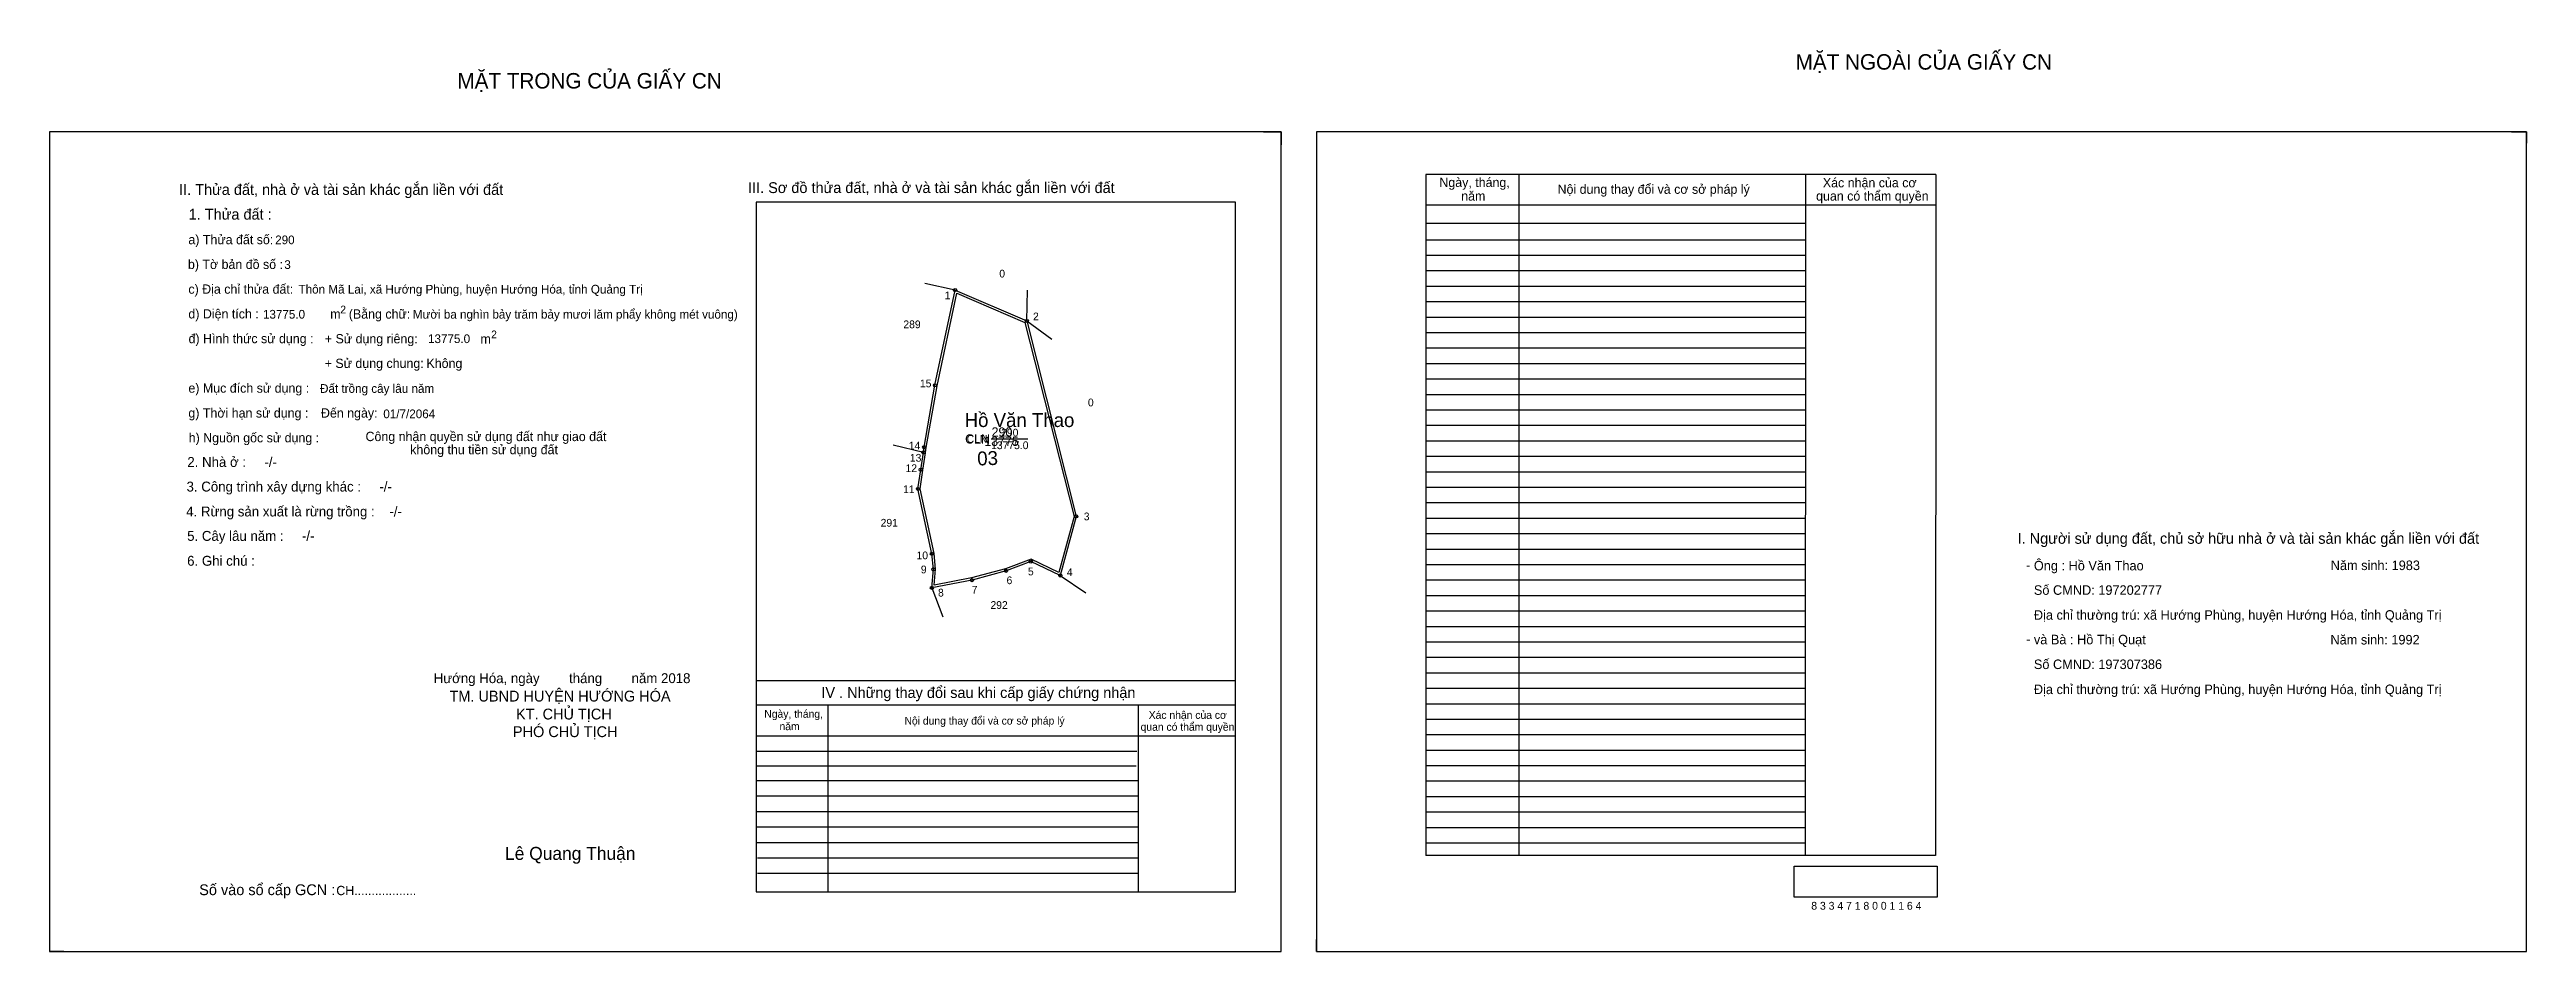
# Model space of a CAD drawing. Extents: x 531334 to 534845, y 1846956 to 1847604.
# Drawn here: x 533244 to 534845, y 1847021 to 1847604 of the extents above.
import ezdxf

# ---------------------------------------------------------------- set-up
doc = ezdxf.new("R2010")
doc.units = 0
for name, color, linetype in [('Default', 7, 'Continuous'), ('Level 10', 7, 'Continuous'), ('Level 11', 7, 'Continuous'), ('Level 13', 7, 'Continuous'), ('Level 2', 7, 'Continuous'), ('Level 27', 7, 'Continuous'), ('Level 3', 7, 'Continuous'), ('Level 36', 7, 'Continuous'), ('Level 4', 7, 'Continuous'), ('Level 5', 7, 'Continuous'), ('Level 55', 7, 'Continuous'), ('Level 6', 7, 'Continuous'), ('Level 7', 7, 'Continuous'), ('Level 8', 7, 'Continuous'), ('Level 9', 7, 'Continuous')]:
    doc.layers.add(name, color=color, linetype=linetype)

msp = doc.modelspace()

# ---------------------------------------------------------------- linework, layer by layer
at = {"layer": 'Level 10'}
for p, q in [((534028.4, 1847550.9), (534039.8, 1847550.9)), ((534039.8, 1847550.9), (534039.8, 1847542.5)), ((534835.2, 1847550.9), (534844.8, 1847550.9)), ((534844.8, 1847550.9), (534844.8, 1847543.5)), ((533243.6, 1847028.7), (533243.6, 1847020.9)), ((533252.8, 1847020.9), (533243.6, 1847020.9)), ((534062.6, 1847020.9), (534062.6, 1847028.7)), ((534062.6, 1847020.9), (534069.6, 1847020.9))]:
    msp.add_line(p, q, dxfattribs=at)
for points in [[(533243.6, 1847020.9), (534039.8, 1847020.9), (534039.8, 1847550.9), (533243.6, 1847550.9)], [(534062.6, 1847020.9), (534844.8, 1847020.9), (534844.8, 1847550.9), (534062.6, 1847550.9)], [(533907.3, 1847302.2), (533897, 1847264), (533878, 1847273), (533862, 1847267), (533840, 1847261), (533814, 1847256), (533815, 1847268), (533814, 1847278), (533805, 1847320), (533806.8, 1847332.4), (533808.5, 1847343.6), (533809, 1847347), (533816, 1847387), (533829.1, 1847448.6), (533875.4, 1847428.6)], [(533905.9, 1847302.2), (533896.1, 1847266), (533878.1, 1847274.5), (533861.6, 1847268.3), (533839.7, 1847262.4), (533815.5, 1847257.7), (533816.4, 1847268), (533815.4, 1847278.2), (533806.4, 1847320), (533808.2, 1847332.2), (533809.9, 1847343.4), (533810.4, 1847346.8), (533817.4, 1847386.7), (533830.1, 1847446.6), (533874.2, 1847427.6)]]:
    msp.add_lwpolyline(points, close=True, dxfattribs=at)
at = {"layer": 'Level 11'}
for centre in [(533829.1, 1847448.6), (533875.4, 1847428.6), (533816, 1847387), (533808.5, 1847343.6), (533809, 1847347), (533805, 1847320), (533806.8, 1847332.4), (533907.3, 1847302.2), (533907.3, 1847302.2), (533814, 1847278), (533878, 1847273), (533814, 1847256), (533815, 1847268), (533840, 1847261), (533862, 1847267), (533897, 1847264)]:
    msp.add_circle(centre, 1, dxfattribs=at)
at = {"layer": 'Level 13'}
msp.add_line((533853.1, 1847352.3), (533865.8, 1847352.3), dxfattribs=at)
at = {"layer": 'Level 27'}
for p, q in [((533829.1, 1847448.6), (533809.5, 1847452.8)), ((533875.4, 1847428.6), (533875.8, 1847448.6)), ((533875.4, 1847428.6), (533891.5, 1847416.8)), ((533808.5, 1847343.6), (533789.1, 1847348.3)), ((533897, 1847264), (533913.6, 1847252.8)), ((533814, 1847256), (533821.2, 1847237.3))]:
    msp.add_line(p, q, dxfattribs=at)
at = {"layer": 'Level 6'}
msp.add_lwpolyline([(534371.5, 1847076), (534463.9, 1847076), (534463.9, 1847056.1), (534371.5, 1847056.1)], close=True, dxfattribs=at)
at = {"layer": 'Level 7'}
for p, q in [((534378.6, 1847480.9), (534133.4, 1847480.9)), ((534378.6, 1847470.9), (534133.4, 1847470.9)), ((534378.6, 1847460.9), (534133.4, 1847460.9)), ((534378.6, 1847450.9), (534133.4, 1847450.9)), ((534378.6, 1847440.9), (534133.4, 1847440.9)), ((534378.6, 1847430.9), (534133.4, 1847430.9)), ((534378.6, 1847420.9), (534133.4, 1847420.9)), ((534378.6, 1847410.9), (534133.4, 1847410.9)), ((534378.6, 1847400.9), (534133.4, 1847400.9)), ((534378.6, 1847390.9), (534133.4, 1847390.9)), ((534378.6, 1847380.9), (534133.4, 1847380.9)), ((534378.6, 1847370.9), (534133.4, 1847370.9)), ((534378.6, 1847360.9), (534133.4, 1847360.9)), ((534378.6, 1847350.9), (534133.4, 1847350.9)), ((534378.6, 1847340.9), (534133.4, 1847340.9)), ((534378.6, 1847330.9), (534133.4, 1847330.9)), ((534378.6, 1847320.9), (534133.4, 1847320.9)), ((534378.6, 1847310.9), (534133.4, 1847310.9)), ((534378.6, 1847300.9), (534133.4, 1847300.9)), ((534378.6, 1847290.9), (534133.4, 1847290.9)), ((534378.6, 1847280.9), (534133.4, 1847280.9)), ((534378.6, 1847270.9), (534133.4, 1847270.9)), ((534378.6, 1847260.9), (534133.4, 1847260.9)), ((534378.6, 1847250.9), (534133.4, 1847250.9)), ((534378.6, 1847240.9), (534133.4, 1847240.9)), ((534378.6, 1847230.9), (534133.4, 1847230.9)), ((534378.6, 1847220.9), (534133.4, 1847220.9)), ((534378.6, 1847210.9), (534133.4, 1847210.9)), ((534378.6, 1847200.9), (534133.4, 1847200.9)), ((534378.6, 1847190.9), (534133.4, 1847190.9)), ((534378.6, 1847180.9), (534133.4, 1847180.9)), ((534378.6, 1847170.9), (534133.4, 1847170.9)), ((534378.6, 1847160.9), (534133.4, 1847160.9)), ((533946.6, 1847150.2), (533700.4, 1847150.2)), ((534378.6, 1847150.9), (534133.4, 1847150.9)), ((533946.1, 1847140.7), (533700.4, 1847140.7)), ((533947.4, 1847131.2), (533700.4, 1847131.2)), ((534378.6, 1847140.9), (534133.4, 1847140.9)), ((534378.6, 1847130.9), (534133.4, 1847130.9)), ((533947.4, 1847121.2), (533700.4, 1847121.2)), ((534378.6, 1847120.9), (534133.4, 1847120.9)), ((533947.4, 1847111.2), (533700.4, 1847111.2)), ((533947.4, 1847101.2), (533700.4, 1847101.2)), ((534378.6, 1847110.9), (534133.4, 1847110.9)), ((534378.6, 1847100.9), (534133.4, 1847100.9)), ((533947.4, 1847091.2), (533700.4, 1847091.2)), ((533947.4, 1847081.2), (533701.2, 1847081.2)), ((534378.6, 1847090.9), (534133.4, 1847090.9)), ((533947.4, 1847071.2), (533701.2, 1847071.2))]:
    msp.add_line(p, q, dxfattribs=at)
at = {"layer": 'Level 8'}
for p, q in [((534463, 1847523.4), (534133.4, 1847523.4)), ((534133.4, 1847523.4), (534133.4, 1847082.9)), ((534193.4, 1847523.4), (534193.4, 1847082.9)), ((534378.8, 1847523.2), (534378.6, 1847082.9)), ((534463, 1847523.4), (534462.8, 1847082.9)), ((534010.4, 1847505.5), (533700.4, 1847505.5)), ((533700.4, 1847505.5), (533700.4, 1847059.5)), ((534010.4, 1847059.5), (534010.4, 1847505.5)), ((534463, 1847503.4), (534133.4, 1847503.4)), ((534378.6, 1847491.6), (534133.4, 1847491.6)), ((534010.4, 1847195.9), (533700.4, 1847195.9)), ((534010.4, 1847180.2), (533700.4, 1847180.2)), ((533746.7, 1847180.2), (533746.7, 1847059.5)), ((533947.4, 1847180.2), (533947.4, 1847059.5)), ((534010.4, 1847160.2), (533700.4, 1847160.2)), ((534462.8, 1847082.9), (534133.4, 1847082.9)), ((533700.4, 1847059.5), (534010.4, 1847059.5))]:
    msp.add_line(p, q, dxfattribs=at)
at = {"layer": 'Level 9'}
msp.add_line((533852.3, 1847352.3), (533876.1, 1847352.3), dxfattribs=at)

# ---------------------------------------------------------------- texts
at = {"layer": 'Default'}
for s, p in [('e) Mục đích sử dụng :', (533333.4, 1847382.2)), ('g) Thời hạn sử dụng :', (533333.4, 1847366.1)), ('Đến ngày:', (533419.1, 1847366.1)), ('h) Nguồn gốc sử dụng :', (533333.6, 1847350.1)), ('Công nhận quyền sử dụng đất như giao đất', (533447.9, 1847350.9)), ('không thu tiền sử dụng đất', (533476.8, 1847342.4))]:
    msp.add_text(s, height=6, dxfattribs=at).set_placement(p)
at = {"layer": 'Level 13'}
for s, p in [('CLN', (533836.5, 1847349.8)), ('290', (533858.8, 1847353.9)), ('13775.0', (533852.3, 1847345.7))]:
    msp.add_text(s, height=5, dxfattribs=at).set_placement(p)
at = {"layer": 'Level 2'}
msp.add_text('Hồ Văn Thao', height=9, dxfattribs=at).set_placement((533835.2, 1847360))
at = {"layer": 'Level 3'}
msp.add_text('CLN', height=6, dxfattribs=at).set_placement((533835.5, 1847349.3))
at = {"layer": 'Level 36'}
for s, p in [('0', (533857.6, 1847456.7)), ('289', (533795.6, 1847423.9)), ('0', (533914.9, 1847373.4)), ('291', (533780.9, 1847295.6)), ('292', (533851.9, 1847242.4))]:
    msp.add_text(s, height=5, dxfattribs=at).set_placement(p)
at = {"layer": 'Level 4'}
msp.add_text('290', height=6, dxfattribs=at).set_placement((533852.6, 1847353.8))
at = {"layer": 'Level 5'}
msp.add_text('13775', height=6, dxfattribs=at).set_placement((533847.9, 1847347.8))
at = {"layer": 'Level 55'}
for s, height, p in [('289', 0.22, (533828.8, 1847448.3)), ('1', 0.8, (533828.8, 1847448.6)), ('0', 0.22, (533829, 1847448.3)), ('0', 0.22, (533829, 1847448.3)), ('2', 0.8, (533875.1, 1847428.6)), ('0', 0.22, (533875.3, 1847428.4)), ('0', 0.22, (533875.3, 1847428.4)), ('0', 0.22, (533875.3, 1847428.4)), ('0', 0.22, (533875.3, 1847428.4)), ('15', 0.8, (533815.4, 1847387)), ('289', 0.22, (533815.8, 1847386.8)), ('13', 0.8, (533808, 1847343.6)), ('291', 0.22, (533808.3, 1847343.4)), ('289', 0.22, (533808.3, 1847343.4)), ('14', 0.8, (533808.4, 1847347)), ('289', 0.22, (533808.8, 1847346.8)), ('11', 0.8, (533804.5, 1847320)), ('12', 0.8, (533806.3, 1847332.4)), ('291', 0.22, (533806.6, 1847332.2)), ('291', 0.22, (533804.8, 1847319.8)), ('3', 0.8, (533907.1, 1847302.2)), ('0', 0.22, (533907.3, 1847302)), ('0', 0.22, (533907.3, 1847302)), ('10', 0.8, (533813.4, 1847278)), ('291', 0.22, (533813.8, 1847277.8)), ('5', 0.8, (533877.7, 1847273)), ('292', 0.22, (533877.8, 1847272.8)), ('8', 0.8, (533813.7, 1847256)), ('9', 0.8, (533814.7, 1847268)), ('291', 0.22, (533814.8, 1847267.8)), ('7', 0.8, (533839.7, 1847261)), ('292', 0.22, (533839.8, 1847260.8)), ('6', 0.8, (533861.7, 1847267)), ('292', 0.22, (533861.8, 1847266.8)), ('4', 0.8, (533896.7, 1847264)), ('292', 0.22, (533896.8, 1847263.8)), ('0', 0.22, (533896.9, 1847263.8)), ('0', 0.22, (533896.9, 1847263.8)), ('292', 0.22, (533813.8, 1847255.8)), ('291', 0.22, (533813.8, 1847255.8))]:
    msp.add_text(s, height=height, dxfattribs=at).set_placement(p)
at = {"layer": 'Level 6'}
for s, height, p in [('290', 5.63, (533389.5, 1847478.2)), ('3', 5.63, (533395.4, 1847462.2)), ('Thôn Mã Lai, xã Hướng Phùng, huyện Hướng Hóa, tỉnh Quảng Trị', 5.64, (533404.6, 1847446.3)), ('13775.0', 5.63, (533381.6, 1847430.1)), ('Mười ba nghìn bảy trăm bảy mươi lăm phẩy không mét vuông)', 5.632, (533478.5, 1847430.1)), ('13775.0', 5.63, (533488.3, 1847414.3)), ('Đất trồng cây lâu năm', 5.64, (533418.5, 1847382.1)), ('01/7/2064', 5.64, (533459.4, 1847365.7)), ('Ông : Hồ Văn Thao', 6.16, (534526.4, 1847267.3)), ('Năm sinh: 1983', 6.16, (534718.3, 1847267.5)), ('Số CMND: 197202777', 6.16, (534526.4, 1847251.5)), ('Địa chỉ thường trú: xã Hướng Phùng, huyện Hướng Hóa, tỉnh Quảng Trị', 6.16, (534526.4, 1847235.4)), ('và Bà : Hồ Thị Quạt', 6.16, (534526.4, 1847219.5)), ('Năm sinh: 1992', 6.16, (534718.1, 1847219.4)), ('Số CMND: 197307386', 6.16, (534526.4, 1847203.5)), ('Địa chỉ thường trú: xã Hướng Phùng, huyện Hướng Hóa, tỉnh Quảng Trị', 6.16, (534526.4, 1847187.3)), ('8 3 3 4 7 1 8 0 0 1 1 6 4', 5.04, (534382.5, 1847047.9))]:
    msp.add_text(s, height=height, dxfattribs=at).set_placement(p)
at = {"layer": 'Level 7'}
for s, height, p in [('MẶT NGOÀI CỦA GIẤY CN', 10, (534372.4, 1847591.1)), ('MẶT TRONG CỦA GIẤY CN', 10, (533507.3, 1847578.9)), ('II. Thửa đất, nhà ở và tài sản khác gắn liền với đất', 7, (533327.4, 1847510.1)), ('III. Sơ đồ thửa đất, nhà ở và tài sản khác gắn liền với đất', 7, (533695.2, 1847511.3)), ('Ngày, tháng,', 6, (534142.1, 1847515.2)), ('năm', 6, (534156.2, 1847506.4)), ('Nội dung thay đổi và cơ sở pháp lý', 6, (534218.5, 1847510.8)), (' quan có thẩm quyền', 6, (534383.4, 1847506.4)), ('Xác nhận của cơ', 6, (534390, 1847515)), ('1. Thửa đất :', 7, (533333.6, 1847494.1)), ('a) Thửa đất số:', 6, (533333.4, 1847478.2)), ('b) Tờ bản đồ số :', 6, (533333.1, 1847462.2)), ('c) Địa chỉ thửa đất:', 6, (533333.4, 1847446.2)), ('d) Diện tích :', 6, (533333.4, 1847430.2)), ('m', 6, (533425.1, 1847430.1)), ('2', 5, (533431.6, 1847433.5)), ('(Bằng chữ:', 6, (533437.1, 1847430.1)), ('đ) Hình thức sử dụng :', 6, (533333.5, 1847414.2)), ('+ Sử dụng riêng:', 6, (533421.6, 1847414.1)), ('m', 6, (533522.2, 1847414)), ('2', 5, (533529.1, 1847417.4)), ('+ Sử dụng chung:', 6, (533421.5, 1847398.2)), ('Không', 6, (533487.3, 1847398.2)), ('2. Nhà ở :     -/-', 6.4, (533332.7, 1847334.2)), ('3. Công trình xây dựng khác :     -/-', 6.4, (533332.2, 1847318.3)), ('4. Rừng sản xuất là rừng trồng :    -/-', 6.4, (533332, 1847302.2)), ('5. Cây lâu năm :     -/-', 6.4, (533332.6, 1847286.4)), ('I. Người sử dụng đất, chủ sở hữu nhà ở và tài sản khác gắn liền với đất', 7, (534515.9, 1847284.5)), ('6. Ghi chú :', 6.4, (533332.6, 1847270.3)), ('-', 6.4, (534521.3, 1847267.5)), ('-', 6.4, (534521.4, 1847219.7)), ('Hướng Hóa, ngày        tháng        năm 2018', 6.4, (533492, 1847194.4)), ('IV . Những thay đổi sau khi cấp giấy chứng nhận', 7, (533742.6, 1847184.8)), ('TM. UBND HUYỆN HƯỚNG HÓA', 7, (533502.2, 1847182.5)), ('KT. CHỦ TỊCH', 7, (533545.2, 1847170.9)), ('Ngày, tháng,', 5, (533705.7, 1847172)), ('Xác nhận của cơ', 5, (533954.2, 1847171.3)), ('PHÓ CHỦ TỊCH', 7, (533543.2, 1847159.5)), ('năm', 5, (533715.5, 1847164)), ('Nội dung thay đổi và cơ sở pháp lý', 5, (533796.3, 1847167.6)), (' quan có thẩm quyền', 5, (533947.1, 1847163.6)), ('Lê Quang Thuận', 8.4, (533538.1, 1847080.1)), ('Số vào sổ cấp GCN :', 7, (533340.4, 1847057.3)), ('CH..................', 6, (533429, 1847057.3))]:
    msp.add_text(s, height=height, dxfattribs=at).set_placement(p)
msp.add_text('03', height=9, rotation=2, dxfattribs=at).set_placement((533843.5, 1847335.1))
at = {"layer": 'Level 9'}
for s, p in [('1', (533822.3, 1847442.6)), ('2', (533879.4, 1847429)), ('15', (533806.3, 1847385.7)), ('14', (533799.1, 1847345.5)), ('13', (533799.8, 1847337.6)), ('11', (533795.4, 1847317.3)), ('12', (533797, 1847330.9)), ('3', (533912.2, 1847299.7)), ('10', (533804.1, 1847274.5)), ('9', (533806.9, 1847265.4)), ('7', (533839.8, 1847252.3)), ('6', (533862.3, 1847258.4)), ('5', (533876.1, 1847264.1)), ('4', (533901.3, 1847263.7)), ('8', (533818, 1847250.4))]:
    msp.add_text(s, height=5, dxfattribs=at).set_placement(p)

doc.saveas('drawing.dxf')
